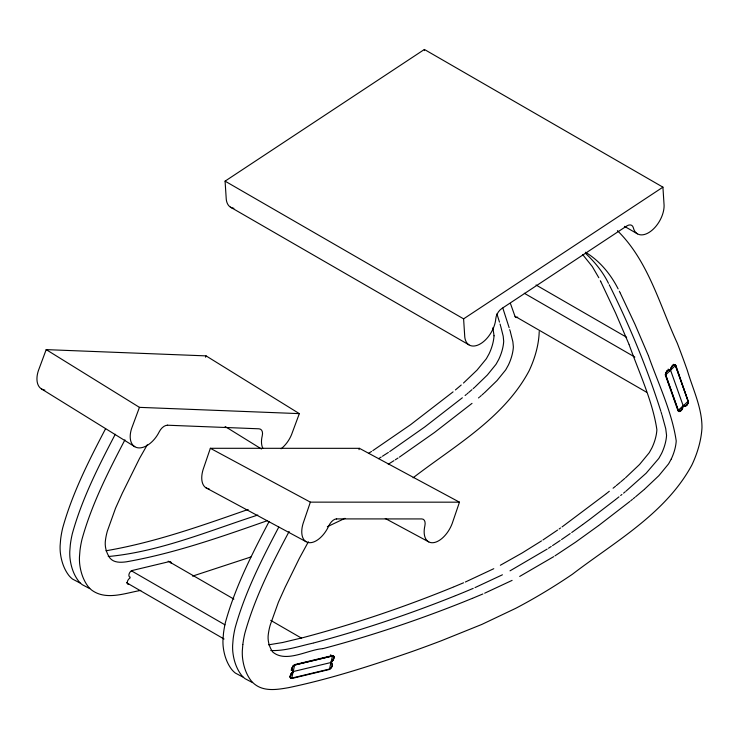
<?xml version="1.0" encoding="UTF-8"?>
<svg xmlns="http://www.w3.org/2000/svg" width="739" height="739" viewBox="0 0 739 739"><rect width="100%" height="100%" fill="white"/><g stroke="black" fill="none" stroke-linecap="round" stroke-linejoin="round"><path stroke-width="1.11" d="M539.202 331.525L539.119 333.714A71.905 41.513 -60 0 1 529.069 370.876C503.813 418.32 454.356 445.959 413.092 477.8M494.031 335.783L492.904 327.737M242.826 644.491L242.309 650.967A58.649 33.865 -60 0 0 242.494 657.47C243.353 665.608 245.902 673.765 250.844 680.37A64.653 37.329 -60 0 0 254.706 684.249C264.303 691.843 277.411 689.589 288.515 687.667C330.527 678.91 371.468 665.608 411.965 651.576A1954.877 1128.656 -60 0 0 441.553 640.667L481.828 624.427L515.628 608.373A605.001 349.298 -60 0 0 556.8 584.503A592.576 342.129 -60 0 0 572.374 574.268C614.885 541.733 665.784 513.503 691.935 464.905A71.905 41.513 -60 0 0 701.976 427.733C702.087 407.854 692.914 389.333 687.39 370.608A1716.226 990.87 -60 0 0 677.201 342.998C659.548 304.791 648.297 260.922 617.416 230.642M292.773 672.148L293.004 671.123L291.074 670.005M291.748 678.088L294.63 665.045L332.439 656.001L329.502 669.044L291.748 678.088L289.753 676.933M331.423 661.904L333.307 659.918L334.046 657.313L333.437 659.696L331.155 662.948A3.649 2.106 -60 0 1 332.199 666.098A3.649 2.106 -60 0 1 329.114 669.543M336.365 518.907L421.793 518.935A9.117 5.081 -61.7 0 1 424.86 525.891A22.059 12.286 -61.7 0 0 433.1 542.703A22.059 12.286 -61.7 0 0 452.194 523.498L459.464 502.178L359.45 448.333L210.356 448.296L203.086 469.616A22.059 12.286 -61.7 0 0 209.091 488.821M459.464 502.178L310.362 502.141L303.101 523.461A22.059 12.286 -61.7 0 0 309.096 542.666A22.059 12.286 -61.7 0 0 328.8 525.863A9.117 5.081 -61.7 0 1 336.614 518.907M358.997 449.672L359.45 448.333M281.079 448.785A22.059 13.173 -58.2 0 0 291.545 434.643L299.332 413.628L206.07 355.884L46.188 349.621L38.391 370.627A22.059 13.173 -58.2 0 0 44.83 390.09M299.332 413.628L139.449 407.355L131.653 428.371A22.059 13.173 -58.2 0 0 138.091 447.834A22.059 13.173 -58.2 0 0 159.208 431.853A9.117 5.441 -58.2 0 1 167.596 425.221M205.59 357.205L206.07 355.884M671.28 458.993L668.813 463.464A26.401 15.242 -60 0 1 668.342 464.166L658.874 475.667L644.5 489.255M105.603 428.666C88.874 460.646 72.293 493.273 62.63 528.2A80.468 46.455 -60 0 0 60.635 539.304L60.118 545.779A58.649 33.865 -60 0 0 60.302 552.282C61.161 560.421 63.711 568.577 68.653 575.182A64.653 37.329 -60 0 0 72.514 579.062L80.034 583.016M115.275 434.255C98.546 466.226 81.955 498.853 72.302 533.78A80.468 46.455 -60 0 0 70.307 544.883L69.789 551.359A58.649 33.865 -60 0 0 69.965 557.862C70.833 566 73.383 574.166 78.325 580.771A64.653 37.329 -60 0 0 82.186 584.651L89.696 588.595M124.937 439.834C108.217 471.815 91.627 504.432 81.974 539.368A80.468 46.455 -60 0 0 79.978 550.472L79.461 556.938A58.649 33.865 -60 0 0 79.636 563.451C80.496 571.58 83.054 579.745 87.987 586.35A64.653 37.329 -60 0 0 91.858 590.23C106.259 600.668 125.196 593.094 140.835 590.396M269.125 521.494C252.091 553.825 235.288 586.858 225.478 622.22A80.468 46.455 -60 0 0 223.492 633.323L222.975 639.798A58.649 33.865 -60 0 0 223.15 646.302C224.009 654.44 226.568 662.606 231.501 669.211A64.653 37.329 -60 0 0 235.371 673.081L242.882 677.035M278.788 527.073C261.763 559.405 244.96 592.447 235.15 627.808A80.468 46.455 -60 0 0 233.154 638.902L232.637 645.378A58.649 33.865 -60 0 0 232.822 651.89C233.681 660.019 236.24 668.185 241.173 674.79A64.653 37.329 -60 0 0 245.043 678.67L252.553 682.614M289.134 531.461C271.786 564.143 254.779 597.592 244.821 633.388A80.468 46.455 -60 0 0 242.826 644.491M147.273 444.813L139.588 458.319L122.96 491.906A11.103 6.411 -60 0 0 122.582 492.599L115.57 508.155L107.349 531.101A47.453 27.398 -60 0 0 105.52 539.756C104.476 546.001 106.176 552.569 109.714 557.76A29.486 17.025 -60 0 0 109.945 558.065C113.852 562.896 120.669 562.555 126.212 561.843C174.589 553.317 221.247 536.856 267.481 520.625M308.375 541.761L299.341 558.361L285.808 585.925A11.103 6.411 -60 0 0 285.439 586.618L278.418 602.174L270.197 625.12A47.453 27.398 -60 0 0 268.377 633.776C267.324 640.02 269.033 646.588 272.562 651.789A29.486 17.025 -60 0 0 272.802 652.084C286.298 663.299 308.163 649.479 322.731 648.694M688.332 400.593L688.425 401.887L675.852 365.445C673.146 362.332 670.827 368.327 670.079 370.257L668.139 369.14M688.101 401.222L678.365 410.598L665.7 374.895L675.428 365.463L673.432 364.318M665.7 374.895L678.365 410.598L683.861 405.268A3.196 1.838 -60 0 0 686.753 404.815A3.196 1.838 -60 0 0 688.009 400.852M683.714 405.803C686.614 408.658 689.847 398.626 687.603 404.141C686.799 406.468 684.138 405.942 682.947 406.542A3.649 2.106 -60 0 1 680.896 410.866A3.649 2.106 -60 0 1 677.94 410.616L665.479 375.504M474.965 387.024L487.334 375.024L495.823 364.558A26.401 15.242 -60 0 0 496.248 363.921L498.76 359.394A35.435 20.461 -60 0 0 503.702 341.363L503.204 336.199L500.709 326.296M484.636 392.603L497.005 380.603L505.494 370.147A26.401 15.242 -60 0 0 505.919 369.509L508.432 364.974A35.435 20.461 -60 0 0 513.374 346.951L512.875 341.778L510.381 331.876M474.364 387.559L473.154 388.631M484.027 393.139L482.04 394.894M463.482 383.051L477.052 370.091L486.16 358.978A26.401 15.242 -60 0 0 486.576 358.341L489.089 353.805A35.435 20.461 -60 0 0 494.031 335.783M625.554 477.754L639.54 464.498L649.008 452.998A26.401 15.242 -60 0 0 649.433 452.36L651.946 447.834A35.435 20.461 -60 0 0 656.888 429.802C652.777 401.48 638.884 372.077 629.074 344.513M471.981 389.656L468.84 392.363M481.265 395.577L479.888 396.76M624.778 478.429L620.908 481.736M644.112 489.597L635.66 496.728M461.238 385.01L455.427 389.924M479.195 397.351L478.512 397.942M468.101 392.982L466.993 393.924M620.169 482.364L616.326 485.56M466.254 394.543L465.099 395.504M625.998 491.149L646.135 473.228L658.68 458.577A26.401 15.242 -60 0 0 659.096 457.949L661.608 453.413A35.435 20.461 -60 0 0 666.56 435.382L665.737 428.703L662.07 415.263M453.081 391.864L410.542 424.722L372.789 450.661M462.346 397.785L424.833 426.902L389.712 451.566M472.018 403.365L434.504 432.481L399.383 457.145M615.532 486.225L613.084 488.22M625.194 491.804L623.568 493.135M634.866 497.384L633.24 498.723M632.427 499.379L630.755 500.737M621.924 494.474L620.668 495.49M629.914 501.421L599.07 525.226M609.305 491.269L606.266 493.698M618.977 496.848L615.938 499.278M605.832 494.04L562.056 526.916M615.504 499.619L589.399 519.646M588.974 519.96L583.062 524.321M598.636 525.549L575.515 542.214L554.98 555.848M582.646 524.625L571.727 532.505M560.541 527.988L559.081 529.013M570.212 533.576L561.566 539.562M557.631 530.029L542.888 540.006M560.162 540.523L552.56 545.585M225.081 181.147L424.398 49.458L662.92 187.161L664.093 205.368A22.059 12.739 -60 0 1 650.551 231.427A22.059 12.739 -60 0 1 633.36 227.815A9.117 5.265 -60 0 0 626.635 226.06L501.735 308.588A9.117 5.265 -60 0 0 495.786 318.712A22.059 12.739 -60 0 1 480.452 343.811A22.059 12.739 -60 0 1 464.776 337.058L463.602 318.86L225.081 181.147L226.263 199.354A22.059 12.739 -60 0 0 233.893 208.306M463.602 318.86L662.92 187.161M388.354 452.453L384.945 454.651M398.016 458.032L395.3 459.797M541.53 540.893L522.187 552.948L500.34 565.261M551.202 546.472L548.477 548.236M384.326 455.048L382.451 456.24M393.989 460.637L388.261 464.249M547.174 549.077L510.012 570.841M371.541 451.446L368.927 453.081M381.213 457.025L378.599 458.67M553.733 556.633L519.683 576.429M493.781 568.697L465.33 582.027M502.428 574.794L475.001 587.607M512.099 580.383L484.673 593.195M345.002 518.325L327.349 526.713M463.547 582.794L453.829 586.858M473.209 588.373L463.501 592.447M482.881 593.962L473.172 598.027M453.293 587.08C404.612 606.941 354.729 623.928 303.895 637.397M462.965 592.669L455.298 595.773M472.627 598.248L464.96 601.352M454.734 595.994C408.658 614.405 361.537 630.284 313.567 642.985M464.406 601.583C418.329 619.993 371.209 635.863 323.239 648.565M248.138 509.457C201.608 525.725 154.682 542.454 105.963 550.777M257.809 515.046C208.851 530.851 159.809 551.7 108.227 556.532M192.546 576.124L249.117 557.557A1954.877 1128.656 -60 0 0 251.14 556.836M295.046 664.527L332.19 655.622C334.24 655.687 335.811 658.347 332.236 655.613M303.387 637.535L282.575 642.524L268.645 644.824M313.059 643.115C299.175 646.172 285.171 651.17 270.77 650.514M293.198 671.557L330.961 662.523M291.97 678.448L329.114 669.543M167.328 425.211L258.936 428.805A9.117 5.441 -58.2 0 1 262.225 435.899A22.059 13.173 -58.2 0 0 262.899 448.379M585.417 252.23C599.643 260.756 610.663 274.151 618.137 288.894M385.287 518.492L428.722 541.872M210.356 448.296L310.362 502.141M206.015 487.823L306.02 541.669M624.455 226.346L637.434 233.838M536.043 284.995L626.644 337.298M524.33 293.272L634.838 357.076M515.092 316.329L646.514 392.197M230.411 207.123L468.932 344.836M168.169 561.16L233.875 599.098M270.714 620.363L301.577 638.182M330.444 654.846L332.439 656.001M131.357 570.776L224.942 624.806M126.48 582.674L224.046 639.004M225.146 426.514L261.467 448.998M46.188 349.621L139.449 407.355M41.532 388.963L134.794 446.707M585.999 253.81C595.034 262.299 603.015 272.118 608.474 283.314M582.701 254.622L592.299 266.557L598.802 277.725M609.195 284.727L609.666 285.651M619.337 291.231L620.141 292.838M609.989 286.289L610.479 287.259M600.317 280.709L600.807 281.67M620.307 293.161L634.949 324.227L648.279 355.348M610.636 287.573C630.349 327.516 647.364 368.816 660.842 411.281M600.964 281.993L615.605 313.068L628.944 344.189M648.417 355.681C658.2 383.412 672.037 412.103 676.222 440.971A35.435 20.461 -60 0 1 671.271 458.993M675.852 365.445C673.866 362.655 670.541 367.08 670.846 369.518M688.111 401.138L675.428 365.463L687.981 401.101M670.559 370.174L683.233 405.905M510.418 303.424L515.083 316.597A3.649 2.106 -60 0 0 517.688 317.105M502.816 308.071L509.143 327.682M496.931 313.918L499.481 322.102M661.128 412.205L661.811 414.413M509.734 329.649L510.187 331.192M500.063 324.07L500.515 325.613M424.398 49.458L424.472 50.594M171.199 563.497A3.649 2.106 -60 0 0 169.342 561.603L132.198 570.499A3.649 2.106 -60 0 0 129.103 573.954A3.649 2.106 -60 0 0 130.147 577.104L129.925 578.129A3.649 2.106 -60 0 0 127.293 582.147A3.649 2.106 -60 0 0 129.113 584.429M329.206 669.137A3.196 1.838 -60 0 0 331.95 665.959A3.196 1.838 -60 0 0 330.776 663.354L331.146 661.664A3.196 1.838 -60 0 0 333.677 658.172A3.196 1.838 -60 0 0 332.107 656.029L294.953 664.934A3.196 1.838 -60 0 0 292.21 668.111A3.196 1.838 -60 0 0 293.383 670.716M292.062 678.042A3.196 1.838 -60 0 1 290.482 675.889A3.196 1.838 -60 0 1 293.013 672.407M682.596 406.487A3.196 1.838 -60 0 1 680.952 410.441A3.196 1.838 -60 0 1 678.245 410.321M671.197 369.565A3.196 1.838 -60 0 1 672.841 365.62A3.196 1.838 -60 0 1 675.548 365.74M665.784 375.209A3.196 1.838 -60 0 1 667.04 371.237A3.196 1.838 -60 0 1 669.931 370.793M333.326 658.116A2.734 1.58 -60 0 1 333.252 658.458M290.76 675.723A2.734 1.58 -60 0 1 290.833 675.372M665.34 374.553L665.451 375.421L665.645 373.038L667.169 370.719L668.758 369.833L670.033 370.211L668.721 369.842L667.169 370.719L665.34 374.553M290.113 676.601L290.556 678.069L291.757 678.485L290.464 677.949L290.15 676.111L291.018 673.876L292.626 672.231L290.88 674.097L290.113 676.601M291.748 669.22L292.062 670.541L293.004 671.123L291.85 670.088L291.942 668.038L293.161 665.811L294.963 664.546L292.755 666.338L291.748 669.22"/></g></svg>
